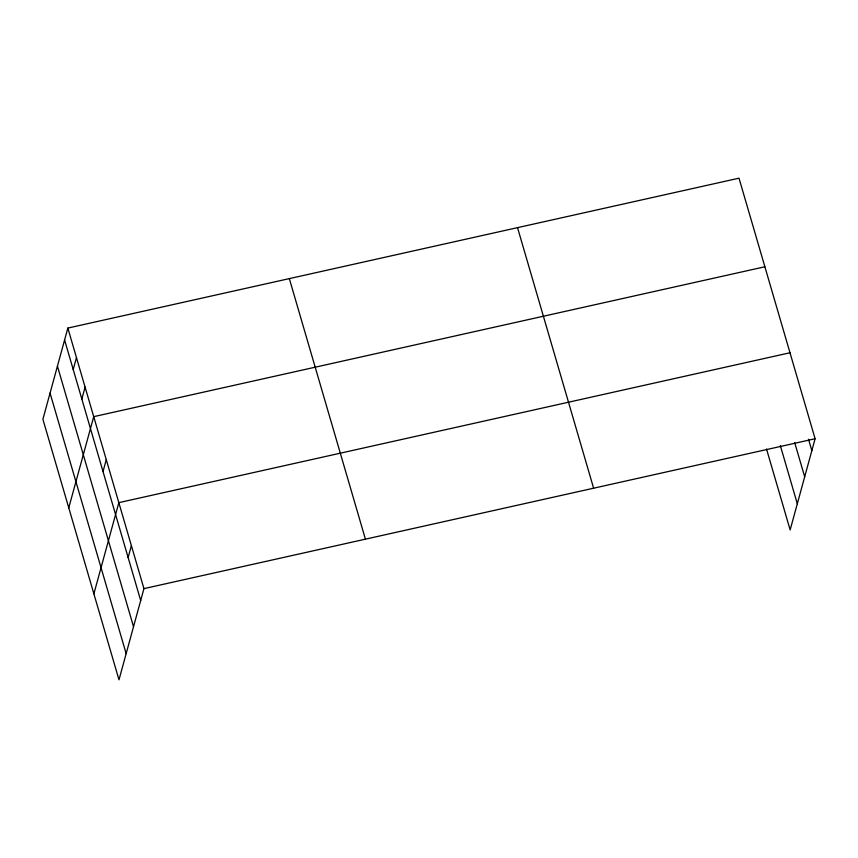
<?xml version="1.0" encoding="UTF-8"?>
<svg xmlns="http://www.w3.org/2000/svg" width="858" height="858" viewBox="0 0 858 858"><rect width="100%" height="100%" fill="white"/><g stroke="black" fill="none" stroke-linecap="round" stroke-linejoin="round"><path stroke-width="1.29" d="M67.846 328.078L42.9 419.262L118.994 679.815L143.94 588.631L67.846 328.078L739.006 178.185L815.1 438.738L790.154 529.922L766.516 449.002M73.22 369.498L76.469 357.604M81.842 399.034L85.092 387.13M68.769 507.85L93.715 416.666L764.875 266.774M103.024 471.557L106.274 459.652M93.887 593.833L118.833 502.649L789.993 352.756M128.132 557.539L131.392 545.634M143.94 588.631L815.1 438.738M808.526 439.264L811.84 450.643M794.712 442.664L804.686 476.801M780.33 445.592L797.307 503.764M517.524 227.649L593.618 488.202M289.328 278.614L365.422 539.167M64.586 339.972L140.691 600.525M57.432 366.141L133.526 626.694M50.054 393.093L126.158 653.646"/></g></svg>
